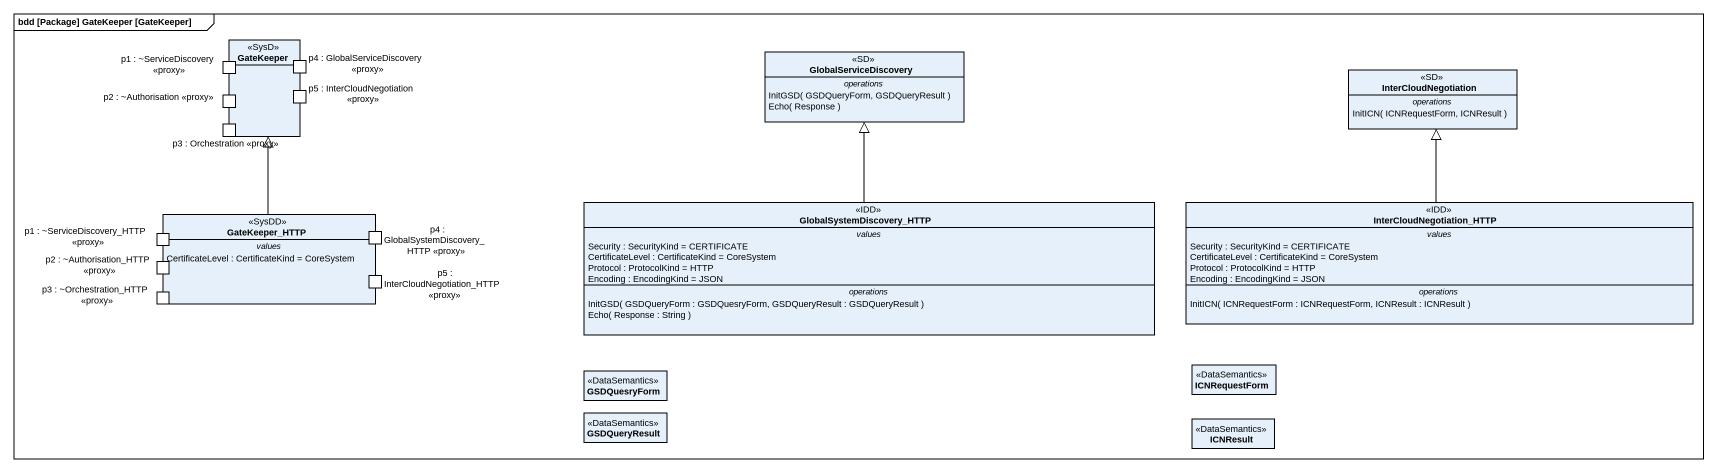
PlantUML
@startuml
mainframe bdd [Package] GateKeeper [GateKeeper]
allowmixing
hide circle
hide empty members
rectangle GateKeeper <<SysD>> {
  port "p1 : ~ServiceDiscovery <<proxy>>" as p1_ServiceDiscovery_proxy
  port "p4 : GlobalServiceDiscovery <<proxy>>" as p4_GlobalServiceDiscovery
  port "p5 : InterCloudNegotiation <<proxy>>" as p5_InterCloudNegotiation
  port "p2 : ~Authorisation <<proxy>>" as p2_Authorisation_proxy
  port "p3 : Orchestration <<proxy>>" as p3_Orchestration_proxy
}
class GlobalServiceDiscovery <<SD>> {
  -- operations --
  InitGSD( GSDQueryForm, GSDQueryResult )
  Echo( Response )
}
class InterCloudNegotiation <<SD>> {
  -- operations --
  InitICN( ICNRequestForm, ICNResult )
}
class GlobalSystemDiscovery_HTTP <<IDD>> {
  -- values --
  Security : SecurityKind = CERTIFICATE
  CertificateLevel : CertificateKind = CoreSystem
  Protocol : ProtocolKind = HTTP
  Encoding : EncodingKind = JSON
  -- operations --
  InitGSD( GSDQueryForm : GSDQuesryForm, GSDQueryResult : GSDQueryResult )
  Echo( Response : String )
}
class InterCloudNegotiation_HTTP <<IDD>> {
  -- values --
  Security : SecurityKind = CERTIFICATE
  CertificateLevel : CertificateKind = CoreSystem
  Protocol : ProtocolKind = HTTP
  Encoding : EncodingKind = JSON
  -- operations --
  InitICN( ICNRequestForm : ICNRequestForm, ICNResult : ICNResult )
}
class GateKeeper_HTTP <<SysDD>> {
  -- values --
  CertificateLevel : CertificateKind = CoreSystem
  -- ports --
  p1 : ~ServiceDiscovery_HTTP <<proxy>>
  p2 : ~Authorisation_HTTP <<proxy>>
  p3 : ~Orchestration_HTTP <<proxy>>
  p4 : GlobalSystemDiscovery_HTTP <<proxy>>
  p5 : InterCloudNegotiation_HTTP <<proxy>>
}
class GSDQuesryForm <<DataSemantics>>
class ICNRequestForm <<DataSemantics>>
class GSDQueryResult <<DataSemantics>>
class ICNResult <<DataSemantics>>
GlobalSystemDiscovery_HTTP -up-|> GlobalServiceDiscovery
InterCloudNegotiation_HTTP -up-|> InterCloudNegotiation
GateKeeper_HTTP -up-|> GateKeeper
@enduml
